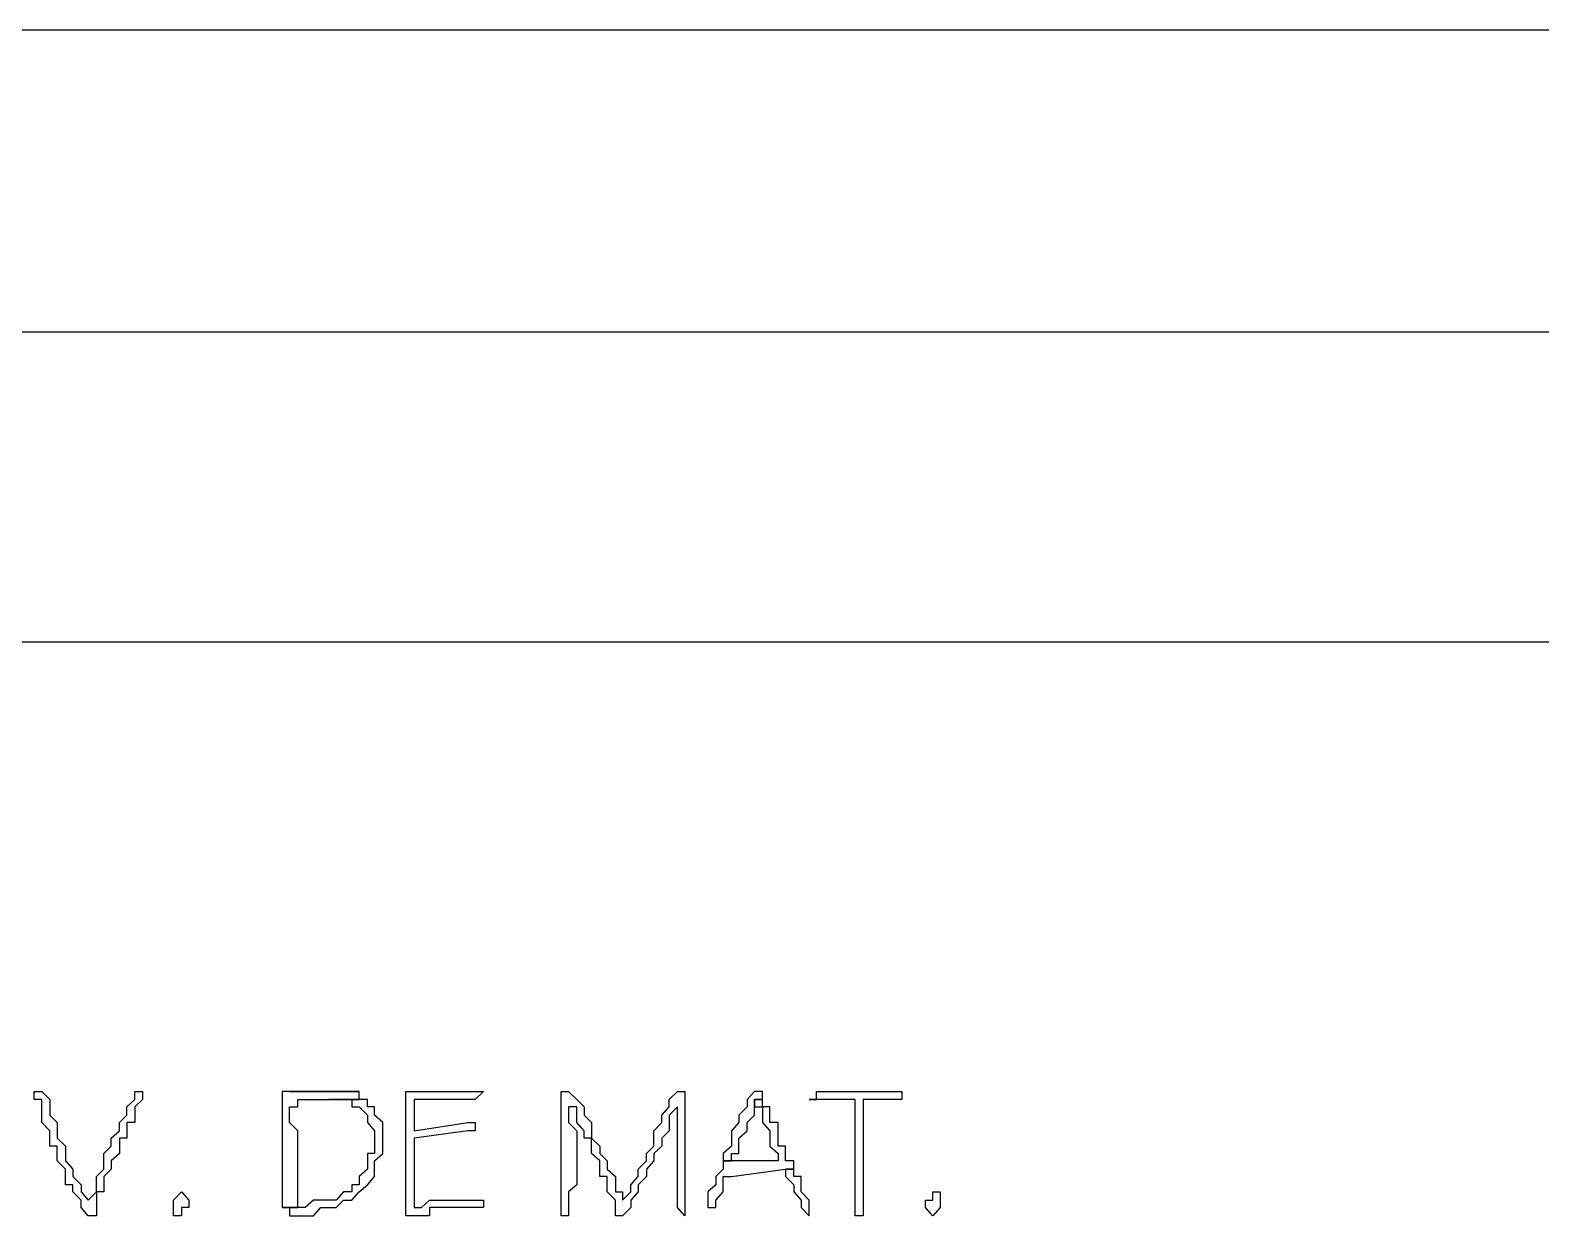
# Model space of a CAD drawing. Header units: millimetres. Extents: x -518.8 to -461.2, y 3.5 to 44.2.
# Drawn here: x -500.281 to -499.039, y 31.168 to 32.142 of the extents above; entities that cross this region are included whole.
import ezdxf

# ---------------------------------------------------------------- set-up
doc = ezdxf.new("R2010")
doc.units = ezdxf.units.MM
doc.header["$MEASUREMENT"] = 0
for name, color, linetype in [('16', 16, 'Continuous'), ('5', 5, 'Continuous'), ('6', 6, 'Continuous'), ('MYSOLIDS', 7, 'Continuous')]:
    doc.layers.add(name, color=color, linetype=linetype)

msp = doc.modelspace()

# ---------------------------------------------------------------- linework, layer by layer
at = {"layer": '16'}
msp.add_lwpolyline([(-498.597, 31.8939), (-505.294, 31.8939)], dxfattribs=at)
at = {"layer": '5'}
msp.add_lwpolyline([(-498.4504, 32.1421), (-498.4504, 31.6391), (-498.6481, 31.6391), (-498.6481, 32.1421), (-498.6481, 32.1421), (-505.2429, 32.1421)], dxfattribs=at)
at = {"layer": '6'}
msp.add_lwpolyline([(-498.6481, 31.6391), (-505.2429, 31.6391)], dxfattribs=at)
at = {"layer": 'MYSOLIDS'}
for points in [[(-500.2331, 31.1804), (-500.2331, 31.1804), (-500.2263, 31.1872), (-500.2263, 31.1932), (-500.2263, 31.1932), (-500.2263, 31.2), (-500.2203, 31.206), (-500.2203, 31.206), (-500.2203, 31.2127), (-500.2203, 31.2188), (-500.2203, 31.2188), (-500.2143, 31.2248), (-500.2143, 31.2315), (-500.2143, 31.2315), (-500.2075, 31.2375), (-500.2075, 31.2443), (-500.2075, 31.2443), (-500.2015, 31.2503), (-500.2015, 31.2571), (-500.2015, 31.2571), (-500.1948, 31.2631), (-500.1948, 31.2631), (-500.1948, 31.2699), (-500.1887, 31.2699), (-500.1887, 31.2699), (-500.1887, 31.2699), (-500.1887, 31.2699), (-500.1887, 31.2699), (-500.1887, 31.2699), (-500.1887, 31.2631), (-500.1887, 31.2631), (-500.1948, 31.2571), (-500.1948, 31.2503), (-500.1948, 31.2443), (-500.2015, 31.2443), (-500.2015, 31.2375), (-500.2015, 31.2315), (-500.2075, 31.2315), (-500.2075, 31.2248), (-500.2075, 31.2188), (-500.2075, 31.2188), (-500.2143, 31.2127), (-500.2143, 31.2127), (-500.2143, 31.206), (-500.2203, 31.2), (-500.2203, 31.2), (-500.2203, 31.1932), (-500.2203, 31.1872), (-500.2263, 31.1872), (-500.2263, 31.1804), (-500.2263, 31.1744), (-500.2263, 31.1744), (-500.2263, 31.1744), (-500.2263, 31.1744), (-500.2263, 31.1676), (-500.2263, 31.1676), (-500.2331, 31.1676), (-500.2331, 31.1676), (-500.2331, 31.1676), (-500.2391, 31.1744), (-500.2391, 31.1744), (-500.2391, 31.1804), (-500.2459, 31.1872), (-500.2459, 31.1872), (-500.2459, 31.1932), (-500.2519, 31.1932), (-500.2519, 31.2), (-500.2519, 31.206), (-500.2519, 31.206), (-500.2587, 31.2127), (-500.2587, 31.2188), (-500.2587, 31.2188), (-500.2587, 31.2248), (-500.2647, 31.2248), (-500.2647, 31.2315), (-500.2647, 31.2375), (-500.2647, 31.2375), (-500.2714, 31.2443), (-500.2714, 31.2443), (-500.2714, 31.2503), (-500.2714, 31.2571), (-500.2714, 31.2571), (-500.2714, 31.2631), (-500.2775, 31.2631), (-500.2775, 31.2699), (-500.2714, 31.2699), (-500.2714, 31.2699), (-500.2714, 31.2699), (-500.2714, 31.2699), (-500.2714, 31.2699), (-500.2647, 31.2631), (-500.2647, 31.2631), (-500.2647, 31.2571), (-500.2647, 31.2571), (-500.2647, 31.2503), (-500.2647, 31.2503), (-500.2587, 31.2443), (-500.2587, 31.2375), (-500.2587, 31.2315), (-500.2587, 31.2315), (-500.2519, 31.2248), (-500.2519, 31.2188), (-500.2519, 31.2188), (-500.2519, 31.2127), (-500.2459, 31.206), (-500.2459, 31.206), (-500.2459, 31.2), (-500.2391, 31.1932), (-500.2391, 31.1932), (-500.2391, 31.1872), (-500.2331, 31.1804), (-500.2331, 31.1804), (-500.2331, 31.1804), (-500.2331, 31.1804), (-500.2331, 31.1804), (-500.2331, 31.1804)], [(-500.0677, 31.2699), (-500.0737, 31.2699), (-500.0737, 31.2631), (-500.0737, 31.2631), (-500.0737, 31.2571), (-500.0737, 31.2571), (-500.0737, 31.2503), (-500.0737, 31.2443), (-500.0737, 31.2375), (-500.0737, 31.2375), (-500.0737, 31.2315), (-500.0737, 31.2248), (-500.0737, 31.2188), (-500.0737, 31.2188), (-500.0737, 31.2127), (-500.0737, 31.206), (-500.0737, 31.206), (-500.0737, 31.2), (-500.0737, 31.1932), (-500.0737, 31.1872), (-500.0737, 31.1872), (-500.0737, 31.1804), (-500.0737, 31.1744), (-500.0609, 31.1744), (-500.0609, 31.1804), (-500.0609, 31.1872), (-500.0609, 31.1932), (-500.0609, 31.1932), (-500.0609, 31.2), (-500.0609, 31.2), (-500.0609, 31.206), (-500.0609, 31.206), (-500.0609, 31.2127), (-500.0609, 31.2188), (-500.0609, 31.2248), (-500.0609, 31.2315), (-500.0609, 31.2315), (-500.0609, 31.2375), (-500.0677, 31.2443), (-500.0677, 31.2443), (-500.0677, 31.2503), (-500.0677, 31.2571), (-500.0677, 31.2571), (-500.0609, 31.2571), (-500.0609, 31.2631), (-500.0549, 31.2631), (-500.0481, 31.2631), (-500.0481, 31.2631), (-500.0421, 31.2631), (-500.0354, 31.2631), (-500.0354, 31.2631), (-500.0105, 31.2631), (-500.0105, 31.2699), (-500.0677, 31.2699), (-500.0677, 31.2699), (-500.0677, 31.2699), (-500.0677, 31.2699)], [(-500.0354, 31.2699), (-500.0354, 31.2699), (-500.0421, 31.2699), (-500.0481, 31.2699), (-500.0481, 31.2699), (-500.0481, 31.2699), (-500.0549, 31.2699), (-500.0609, 31.2699), (-500.0677, 31.2699), (-500.0105, 31.2699), (-500.0166, 31.2699), (-500.0226, 31.2699), (-500.0293, 31.2699), (-500.0354, 31.2699), (-500.0354, 31.2699)], [(-499.9654, 31.2375), (-499.9211, 31.2443), (-499.9151, 31.2443), (-499.9151, 31.2443), (-499.9151, 31.2443), (-499.9151, 31.2375), (-499.9151, 31.2375), (-499.9151, 31.2375), (-499.9151, 31.2375), (-499.9211, 31.2375), (-499.9211, 31.2375), (-499.9654, 31.2315), (-499.9654, 31.2315), (-499.9654, 31.2315), (-499.9654, 31.2248), (-499.9654, 31.2248), (-499.9654, 31.2188), (-499.9654, 31.2188), (-499.9654, 31.2127), (-499.9654, 31.206), (-499.9654, 31.206), (-499.9654, 31.2), (-499.9654, 31.2), (-499.9654, 31.1932), (-499.9654, 31.1872), (-499.9654, 31.1804), (-499.9654, 31.1804), (-499.9654, 31.1744), (-499.9594, 31.1744), (-499.9527, 31.1804), (-499.9527, 31.1804), (-499.9466, 31.1804), (-499.9399, 31.1804), (-499.9399, 31.1804), (-499.9339, 31.1804), (-499.9339, 31.1804), (-499.9278, 31.1804), (-499.9211, 31.1804), (-499.9151, 31.1804), (-499.9151, 31.1804), (-499.9083, 31.1804), (-499.9083, 31.1804), (-499.9083, 31.1744), (-499.9083, 31.1744), (-499.9151, 31.1744), (-499.9151, 31.1744), (-499.9211, 31.1744), (-499.9278, 31.1744), (-499.9278, 31.1744), (-499.9339, 31.1744), (-499.9399, 31.1744), (-499.9399, 31.1744), (-499.9466, 31.1744), (-499.9527, 31.1744), (-499.9527, 31.1676), (-499.9594, 31.1676), (-499.9594, 31.1676), (-499.9654, 31.1676), (-499.9654, 31.1676), (-499.9722, 31.1676), (-499.9722, 31.1676), (-499.9722, 31.1744), (-499.9722, 31.1744), (-499.9722, 31.1804), (-499.9722, 31.1804), (-499.9722, 31.1872), (-499.9722, 31.1932), (-499.9722, 31.1932), (-499.9722, 31.2), (-499.9722, 31.206), (-499.9722, 31.206), (-499.9722, 31.2127), (-499.9722, 31.2188), (-499.9722, 31.2248), (-499.9722, 31.2248), (-499.9722, 31.2315), (-499.9722, 31.2375), (-499.9722, 31.2375), (-499.9722, 31.2443), (-499.9722, 31.2503), (-499.9722, 31.2571), (-499.9722, 31.2571), (-499.9722, 31.2631), (-499.9722, 31.2631), (-499.9722, 31.2631), (-499.9722, 31.2699), (-499.9722, 31.2699), (-499.9654, 31.2699), (-499.9654, 31.2699), (-499.9594, 31.2699), (-499.9594, 31.2699), (-499.9527, 31.2699), (-499.9527, 31.2699), (-499.9466, 31.2699), (-499.9399, 31.2699), (-499.9399, 31.2699), (-499.9339, 31.2699), (-499.9278, 31.2699), (-499.9278, 31.2699), (-499.9211, 31.2699), (-499.9151, 31.2699), (-499.9151, 31.2699), (-499.9151, 31.2699), (-499.9083, 31.2699), (-499.9083, 31.2699), (-499.9083, 31.2699), (-499.9083, 31.2699), (-499.9083, 31.2699), (-499.9151, 31.2631), (-499.9151, 31.2631), (-499.9211, 31.2631), (-499.9211, 31.2631), (-499.9278, 31.2631), (-499.9399, 31.2631), (-499.9399, 31.2631), (-499.9466, 31.2631), (-499.9527, 31.2631), (-499.9594, 31.2631), (-499.9594, 31.2631), (-499.9654, 31.2631), (-499.9654, 31.2571), (-499.9654, 31.2503), (-499.9654, 31.2503), (-499.9654, 31.2443), (-499.9654, 31.2443), (-499.9654, 31.2375), (-499.9654, 31.2375), (-499.9654, 31.2375), (-499.9654, 31.2375)], [(-499.8384, 31.2571), (-499.8384, 31.2503), (-499.8384, 31.2443), (-499.8316, 31.2375), (-499.8316, 31.2375), (-499.8316, 31.2315), (-499.8316, 31.2248), (-499.8316, 31.2248), (-499.8316, 31.2188), (-499.8316, 31.2127), (-499.8316, 31.2127), (-499.8316, 31.206), (-499.8316, 31.206), (-499.8316, 31.2), (-499.8316, 31.1932), (-499.8316, 31.1932), (-499.8384, 31.1872), (-499.8384, 31.1804), (-499.8384, 31.1804), (-499.8384, 31.1744), (-499.8384, 31.1676), (-499.8384, 31.1676), (-499.8384, 31.1676), (-499.8384, 31.1676), (-499.8444, 31.1676), (-499.8444, 31.1676), (-499.8444, 31.1744), (-499.8444, 31.1744), (-499.8444, 31.1744), (-499.8444, 31.1744), (-499.8444, 31.1804), (-499.8444, 31.1872), (-499.8444, 31.1932), (-499.8444, 31.1932), (-499.8444, 31.2), (-499.8444, 31.206), (-499.8444, 31.2127), (-499.8444, 31.2127), (-499.8444, 31.2188), (-499.8444, 31.2248), (-499.8444, 31.2315), (-499.8444, 31.2315), (-499.8444, 31.2375), (-499.8444, 31.2443), (-499.8444, 31.2503), (-499.8444, 31.2503), (-499.8444, 31.2571), (-499.8444, 31.2631), (-499.8444, 31.2631), (-499.8444, 31.2631), (-499.8444, 31.2631), (-499.8444, 31.2699), (-499.8444, 31.2699), (-499.8384, 31.2699), (-499.8384, 31.2699), (-499.8384, 31.2699), (-499.8316, 31.2631), (-499.8316, 31.2631), (-499.8256, 31.2571), (-499.8256, 31.2571), (-499.8256, 31.2503), (-499.8256, 31.2503), (-499.8196, 31.2443), (-499.8196, 31.2375), (-499.8196, 31.2375), (-499.8196, 31.2315), (-499.8128, 31.2248), (-499.8128, 31.2248), (-499.8128, 31.2188), (-499.8068, 31.2127), (-499.8068, 31.2127), (-499.8068, 31.206), (-499.8, 31.2), (-499.8, 31.2), (-499.8, 31.1932), (-499.8, 31.1872), (-499.794, 31.1872), (-499.794, 31.1804), (-499.794, 31.1804), (-499.794, 31.1804), (-499.7872, 31.1872), (-499.7872, 31.1872), (-499.7872, 31.1932), (-499.7872, 31.1932), (-499.7812, 31.2), (-499.7812, 31.206), (-499.7812, 31.206), (-499.7745, 31.2127), (-499.7745, 31.2188), (-499.7745, 31.2188), (-499.7684, 31.2248), (-499.7684, 31.2315), (-499.7684, 31.2375), (-499.7617, 31.2443), (-499.7617, 31.2443), (-499.7617, 31.2503), (-499.7557, 31.2571), (-499.7557, 31.2571), (-499.7557, 31.2571), (-499.7557, 31.2631), (-499.7489, 31.2699), (-499.7489, 31.2699), (-499.7489, 31.2699), (-499.7489, 31.2699), (-499.7429, 31.2699), (-499.7429, 31.2699), (-499.7429, 31.2631), (-499.7429, 31.2631), (-499.7429, 31.1744), (-499.7429, 31.1744), (-499.7429, 31.1744), (-499.7429, 31.1676), (-499.7429, 31.1676), (-499.7489, 31.1744), (-499.7489, 31.1744), (-499.7489, 31.1744), (-499.7489, 31.1744), (-499.7489, 31.2571), (-499.7557, 31.2503), (-499.7557, 31.2443), (-499.7557, 31.2375), (-499.7617, 31.2315), (-499.7617, 31.2248), (-499.7684, 31.2188), (-499.7684, 31.2188), (-499.7684, 31.2127), (-499.7745, 31.206), (-499.7745, 31.206), (-499.7745, 31.2), (-499.7745, 31.2), (-499.7812, 31.1932), (-499.7812, 31.1932), (-499.7812, 31.1872), (-499.7812, 31.1872), (-499.7812, 31.1872), (-499.7872, 31.1804), (-499.7872, 31.1744), (-499.794, 31.1676), (-499.794, 31.1676), (-499.794, 31.1676), (-499.8, 31.1676), (-499.8, 31.1676), (-499.8, 31.1744), (-499.8, 31.1804), (-499.8, 31.1804), (-499.8, 31.1804), (-499.8068, 31.1872), (-499.8068, 31.1932), (-499.8068, 31.2), (-499.8128, 31.2), (-499.8128, 31.206), (-499.8128, 31.2127), (-499.8196, 31.2188), (-499.8196, 31.2188), (-499.8196, 31.2248), (-499.8196, 31.2315), (-499.8256, 31.2315), (-499.8256, 31.2375), (-499.8256, 31.2375), (-499.8316, 31.2443), (-499.8316, 31.2503), (-499.8316, 31.2503), (-499.8316, 31.2571), (-499.8384, 31.2571), (-499.8384, 31.2571), (-499.8384, 31.2571), (-499.8384, 31.2571)], [(-499.6857, 31.2699), (-499.6857, 31.2699), (-499.6857, 31.2699), (-499.6857, 31.2699), (-499.6918, 31.2631), (-499.6918, 31.2631), (-499.6918, 31.2571), (-499.6985, 31.2503), (-499.6985, 31.2443), (-499.7045, 31.2375), (-499.7045, 31.2315), (-499.7045, 31.2315), (-499.7045, 31.2248), (-499.7045, 31.2248), (-499.7113, 31.2188), (-499.7113, 31.2127), (-499.7113, 31.2127), (-499.7045, 31.2127), (-499.7045, 31.2127), (-499.7045, 31.2188), (-499.6985, 31.2188), (-499.6985, 31.2248), (-499.6985, 31.2315), (-499.6985, 31.2315), (-499.6985, 31.2315), (-499.6918, 31.2375), (-499.6918, 31.2443), (-499.6918, 31.2443), (-499.6857, 31.2503), (-499.6857, 31.2571), (-499.6857, 31.2631), (-499.679, 31.2631), (-499.679, 31.2699), (-499.679, 31.2699), (-499.6857, 31.2699), (-499.6857, 31.2699)], [(-499.5707, 31.2699), (-499.5647, 31.2699), (-499.5647, 31.2699), (-499.5647, 31.2699), (-499.5647, 31.2699), (-499.5647, 31.2699), (-499.5647, 31.2631), (-499.5647, 31.2631), (-499.5707, 31.2631), (-499.5707, 31.2631), (-499.5963, 31.2631), (-499.5963, 31.1744), (-499.5963, 31.1676), (-499.5963, 31.1676), (-499.603, 31.1676), (-499.603, 31.1676), (-499.603, 31.1676), (-499.603, 31.1676), (-499.603, 31.1744), (-499.603, 31.1744), (-499.603, 31.2631), (-499.609, 31.2631), (-499.6158, 31.2631), (-499.6218, 31.2631), (-499.6286, 31.2631), (-499.6286, 31.2631), (-499.6346, 31.2631), (-499.6346, 31.2631), (-499.6346, 31.2631), (-499.6346, 31.2631), (-499.6406, 31.2631), (-499.6406, 31.2631), (-499.6346, 31.2631), (-499.6346, 31.2631), (-499.6346, 31.2699), (-499.6346, 31.2699), (-499.6286, 31.2699), (-499.6218, 31.2699), (-499.6218, 31.2699), (-499.6158, 31.2699), (-499.609, 31.2699), (-499.609, 31.2699), (-499.603, 31.2699), (-499.5707, 31.2699), (-499.5707, 31.2699), (-499.5707, 31.2699)], [(-500.0105, 31.2631), (-500.0354, 31.2631), (-500.0354, 31.2631), (-500.0293, 31.2631), (-500.0233, 31.2631), (-500.0166, 31.2631), (-500.0166, 31.2571), (-500.0105, 31.2571), (-500.0105, 31.2571), (-500.0105, 31.2571), (-500.0038, 31.2503), (-500.0038, 31.2503), (-500.0038, 31.2443), (-499.9978, 31.2375), (-499.9978, 31.2375), (-499.9978, 31.2315), (-499.9978, 31.2248), (-499.9978, 31.2188), (-500.0038, 31.2188), (-500.0038, 31.2127), (-500.0038, 31.206), (-500.0038, 31.206), (-500.0105, 31.2), (-500.0105, 31.2), (-500.0105, 31.1932), (-500.0166, 31.1932), (-500.0166, 31.1872), (-500.0233, 31.1872), (-500.0293, 31.1804), (-500.0293, 31.1804), (-500.0354, 31.1804), (-500.0421, 31.1804), (-500.0421, 31.1804), (-500.0421, 31.1804), (-500.0481, 31.1804), (-500.0549, 31.1744), (-500.0609, 31.1744), (-500.0609, 31.1744), (-500.0737, 31.1744), (-500.0737, 31.1744), (-500.0677, 31.1744), (-500.0677, 31.1676), (-500.0677, 31.1676), (-500.0609, 31.1676), (-500.0549, 31.1676), (-500.0481, 31.1676), (-500.0481, 31.1676), (-500.0421, 31.1744), (-500.0354, 31.1744), (-500.0354, 31.1744), (-500.0293, 31.1744), (-500.0293, 31.1744), (-500.0233, 31.1804), (-500.0166, 31.1804), (-500.0166, 31.1804), (-500.0166, 31.1804), (-500.0105, 31.1872), (-500.0105, 31.1872), (-500.0038, 31.1932), (-500.0038, 31.1932), (-499.9978, 31.2), (-499.9978, 31.2), (-499.9978, 31.206), (-499.9978, 31.2127), (-499.991, 31.2188), (-499.991, 31.2188), (-499.991, 31.2248), (-499.991, 31.2315), (-499.991, 31.2315), (-499.991, 31.2375), (-499.991, 31.2375), (-499.991, 31.2443), (-499.9978, 31.2503), (-499.9978, 31.2503), (-499.9978, 31.2571), (-500.0038, 31.2571), (-500.0038, 31.2631), (-500.0038, 31.2631), (-500.0105, 31.2631), (-500.0105, 31.2631)], [(-499.679, 31.2631), (-499.6857, 31.2631), (-499.6857, 31.2571), (-499.679, 31.2571), (-499.679, 31.2503), (-499.679, 31.2443), (-499.679, 31.2443), (-499.673, 31.2375), (-499.673, 31.2315), (-499.673, 31.2315), (-499.673, 31.2248), (-499.6662, 31.2188), (-499.6662, 31.2188), (-499.6662, 31.2127), (-499.7045, 31.2127), (-499.7113, 31.2127), (-499.7113, 31.206), (-499.7173, 31.2), (-499.7173, 31.2), (-499.7173, 31.1932), (-499.7173, 31.1932), (-499.7241, 31.1872), (-499.7241, 31.1804), (-499.7241, 31.1744), (-499.7241, 31.1744), (-499.7241, 31.1744), (-499.7173, 31.1744), (-499.7173, 31.1744), (-499.7173, 31.1744), (-499.7173, 31.1804), (-499.7113, 31.1872), (-499.7113, 31.1872), (-499.7113, 31.1872), (-499.7113, 31.1932), (-499.7113, 31.2), (-499.7045, 31.2), (-499.6602, 31.206), (-499.6534, 31.206), (-499.6534, 31.2127), (-499.6602, 31.2127), (-499.6602, 31.2188), (-499.6602, 31.2248), (-499.6662, 31.2248), (-499.6662, 31.2315), (-499.6662, 31.2375), (-499.6662, 31.2375), (-499.6662, 31.2443), (-499.673, 31.2443), (-499.673, 31.2503), (-499.673, 31.2503), (-499.673, 31.2571), (-499.679, 31.2571), (-499.679, 31.2631), (-499.679, 31.2631)], [(-499.6534, 31.206), (-499.6602, 31.206), (-499.6602, 31.206), (-499.6602, 31.2), (-499.6534, 31.1932), (-499.6534, 31.1932), (-499.6534, 31.1872), (-499.6474, 31.1804), (-499.6474, 31.1744), (-499.6474, 31.1744), (-499.6406, 31.1676), (-499.6406, 31.1676), (-499.6406, 31.1744), (-499.6406, 31.1744), (-499.6406, 31.1744), (-499.6406, 31.1804), (-499.6474, 31.1872), (-499.6474, 31.1932), (-499.6474, 31.2), (-499.6534, 31.2), (-499.6534, 31.206), (-499.6534, 31.206)], [(-500.1632, 31.1676), (-500.1632, 31.1744), (-500.1632, 31.1744), (-500.1632, 31.1744), (-500.1632, 31.1744), (-500.1632, 31.1804), (-500.1632, 31.1804), (-500.1564, 31.1872), (-500.1564, 31.1872), (-500.1504, 31.1804), (-500.1504, 31.1804), (-500.1504, 31.1804), (-500.1504, 31.1804), (-500.1504, 31.1744), (-500.1564, 31.1744), (-500.1564, 31.1676), (-500.1632, 31.1676), (-500.1632, 31.1676), (-500.1632, 31.1676), (-500.1632, 31.1676)], [(-499.5391, 31.1676), (-499.5451, 31.1744), (-499.5451, 31.1744), (-499.5451, 31.1744), (-499.5451, 31.1744), (-499.5451, 31.1804), (-499.5391, 31.1804), (-499.5391, 31.1872), (-499.5331, 31.1872), (-499.5331, 31.1804), (-499.5331, 31.1804), (-499.5331, 31.1804), (-499.5331, 31.1804), (-499.5331, 31.1744), (-499.5331, 31.1744), (-499.5391, 31.1676), (-499.5391, 31.1676), (-499.5391, 31.1676), (-499.5391, 31.1676), (-499.5391, 31.1676)]]:
    msp.add_lwpolyline(points, dxfattribs=at)

doc.saveas('drawing.dxf')
